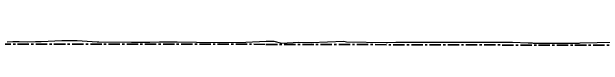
# Model space of a CAD drawing. Extents: x 525858 to 564773, y 2370984 to 2400075.
# Drawn here: x 551946 to 552596, y 2392218 to 2392234 of the extents above; entities that cross this region are included whole.
import ezdxf

# ---------------------------------------------------------------- set-up
doc = ezdxf.new("R2010")
doc.units = 0
doc.linetypes.add('CENTER', pattern=[2, 1.25, -0.25, 0.25, -0.25])
doc.layers.add('pipe_cen', color=1, linetype='CENTER')
doc.layers.add('地形剖面', color=4, linetype='CONTINUOUS')

msp = doc.modelspace()

# ---------------------------------------------------------------- linework, layer by layer
at = {"layer": 'pipe_cen', "linetype": 'CENTER', "lineweight": 35, "ltscale": 10}
msp.add_lwpolyline([(550971.982374, 2392221.209958), (551117.403832, 2392221.209958), (551357.364477, 2392220.400681), (551592.0005, 2392220.400681), (552225.335017, 2392219.637625), (552858.414747, 2392217.857821), (553367.991836, 2392217.857821), (553554.462842, 2392221.992717), (553814.019188, 2392221.992717), (553860.279328, 2392225.243004), (553933.450976, 2392225.243004), (554008.296688, 2392226.906816), (554138.856607, 2392226.906816), (554305.882424, 2392231.616161), (554489.634194, 2392233.589764), (554598.176306, 2392234.246193)], dxfattribs=at)
at = {"layer": '地形剖面', "linetype": 'Continuous', "lineweight": -3}
msp.add_lwpolyline([(551940.374374, 2392222.55635), (551946.849374, 2392222.60635), (551953.816374, 2392222.57635), (551963.237374, 2392222.54635), (551971.504374, 2392222.58635), (551977.944374, 2392222.59635), (552000.721374, 2392223.68635), (552017.538374, 2392223.68635), (552039.604374, 2392222.43635), (552041.192374, 2392222.34635), (552077.399374, 2392221.84635), (552097.584374, 2392222.14635), (552108.269374, 2392222.24635), (552127.487374, 2392222.44635), (552148.714374, 2392221.94635), (552173.729374, 2392221.54635), (552203.116374, 2392222.14635), (552225.335374, 2392222.97835), (552225.335374, 2392222.97835), (552225.335374, 2392222.97835), (552232.502374, 2392223.24635), (552234.017374, 2392223.24635), (552242.421374, 2392221.04635), (552261.477374, 2392222.04635), (552274.981374, 2392221.54635), (552311.082374, 2392223.04635), (552313.730374, 2392222.34635), (552357.669374, 2392221.54635), (552359.019374, 2392221.54635), (552368.318374, 2392221.84635), (552400.569374, 2392221.84635), (552433.739374, 2392221.84635), (552451.707374, 2392221.84635), (552457.704374, 2392222.14635), (552465.160374, 2392222.14635), (552483.487374, 2392222.04635), (552496.616374, 2392221.94635), (552513.989374, 2392221.44635), (552518.210374, 2392221.44635), (552519.316374, 2392220.74635), (552539.854374, 2392220.94635), (552554.314374, 2392220.84635), (552566.469374, 2392220.84635), (552567.733374, 2392221.04635), (552569.823374, 2392221.04635), (552570.955374, 2392221.24635), (552589.572374, 2392221.64635), (552616.795374, 2392222.04635)], dxfattribs=at)

doc.saveas('drawing.dxf')
